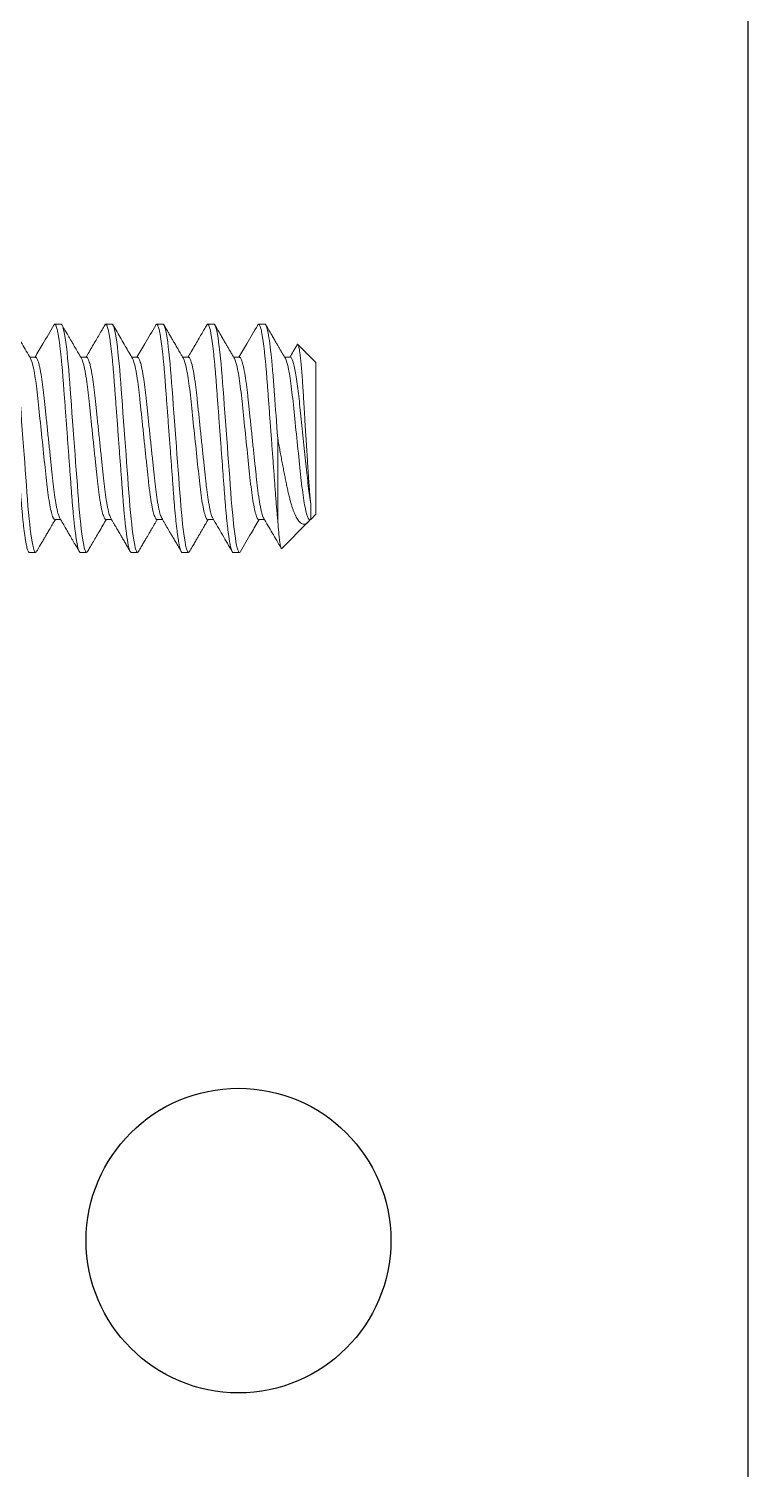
# Model space of a CAD drawing. Header units: inches. Extents: x -1 to 66.5, y -11.9 to 25.2.
# Drawn here: x 47.102 to 47.455, y 13.877 to 14.584 of the extents above; entities that cross this region are included whole.
import ezdxf

# ---------------------------------------------------------------- set-up
doc = ezdxf.new("R2010")
doc.units = ezdxf.units.IN
doc.header["$MEASUREMENT"] = 0
doc.linetypes.add('SLD-Solid', pattern=[0])
doc.layers.add('Fastener', color=134, linetype='Continuous')
doc.layers.add('Solenoid', color=6, linetype='Continuous')

msp = doc.modelspace()

# ---------------------------------------------------------------- linework, layer by layer
at = {"layer": 'Fastener', "linetype": 'SLD-Solid', "lineweight": 15}
for p, q in [((47.11806, 14.43932), (47.11493, 14.43932)), ((47.14306, 14.43932), (47.13993, 14.43932)), ((47.16806, 14.43932), (47.16493, 14.43932)), ((47.19306, 14.43932), (47.18993, 14.43932)), ((47.21806, 14.43932), (47.21493, 14.43932)), ((47.24306, 14.42057), (47.23423, 14.42939)), ((47.10556, 14.42308), (47.10274, 14.42308)), ((47.13056, 14.42308), (47.12774, 14.42308)), ((47.15556, 14.42308), (47.15274, 14.42308)), ((47.18056, 14.42308), (47.17774, 14.42308)), ((47.20556, 14.42308), (47.20274, 14.42308)), ((47.23056, 14.42308), (47.22774, 14.42308)), ((47.24306, 14.42057), (47.24306, 14.34607)), ((47.22431, 14.34336), (47.22431, 14.38332)), ((47.24054, 14.34356), (47.24054, 14.35111)), ((47.11493, 14.34356), (47.11775, 14.34356)), ((47.13993, 14.34356), (47.14275, 14.34356)), ((47.16493, 14.34356), (47.16775, 14.34356)), ((47.18993, 14.34356), (47.19275, 14.34356)), ((47.21493, 14.34356), (47.21775, 14.34356)), ((47.23993, 14.34356), (47.24054, 14.34356)), ((47.24054, 14.34356), (47.24306, 14.34607)), ((47.22631, 14.32932), (47.2391, 14.34211)), ((47.10243, 14.32732), (47.10556, 14.32732)), ((47.12743, 14.32732), (47.13056, 14.32732)), ((47.15243, 14.32732), (47.15556, 14.32732)), ((47.17743, 14.32732), (47.18056, 14.32732)), ((47.20243, 14.32732), (47.20556, 14.32732))]:
    msp.add_line(p, q, dxfattribs=at)
at = {"layer": 'Fastener', "linetype": 'SLD-Solid', "lineweight": 15, "flags": 128}
for points in [[(47.106, 14.32773), (47.1058, 14.32744), (47.10556, 14.32732), (47.1053, 14.32746), (47.10502, 14.32789), (47.10474, 14.32861), (47.10444, 14.32964), (47.10414, 14.33097), (47.10383, 14.3326), (47.10354, 14.33441), (47.10324, 14.33646), (47.10295, 14.33874), (47.10266, 14.34122), (47.10238, 14.3439), (47.10209, 14.34692), (47.1018, 14.3501), (47.10154, 14.35339), (47.10128, 14.35679), (47.10101, 14.36037), (47.10074, 14.36411), (47.10046, 14.36778), (47.10018, 14.37157), (47.09989, 14.37544), (47.0996, 14.37936), (47.09931, 14.38332), (47.09899, 14.38751), (47.09869, 14.39168), (47.09838, 14.39577), (47.09808, 14.39975), (47.0978, 14.40361), (47.09752, 14.40731), (47.09727, 14.41064), (47.09703, 14.41382), (47.09678, 14.41691), (47.09651, 14.41989), (47.09624, 14.42274), (47.09594, 14.42557), (47.09563, 14.42819), (47.09532, 14.43057), (47.09501, 14.43269), (47.09469, 14.43453), (47.09439, 14.43608), (47.0941, 14.43726), (47.09383, 14.43817), (47.09356, 14.43882), (47.0933, 14.4392), (47.09306, 14.43932), (47.09306, 14.43932)], [(47.131, 14.32773), (47.1308, 14.32744), (47.13056, 14.32732), (47.1303, 14.32746), (47.13002, 14.32789), (47.12974, 14.32861), (47.12944, 14.32964), (47.12914, 14.33097), (47.12883, 14.3326), (47.12854, 14.33441), (47.12824, 14.33646), (47.12795, 14.33874), (47.12766, 14.34122), (47.12738, 14.3439), (47.12709, 14.34692), (47.1268, 14.3501), (47.12654, 14.35339), (47.12628, 14.35679), (47.12601, 14.36037), (47.12574, 14.36411), (47.12546, 14.36778), (47.12518, 14.37157), (47.12489, 14.37544), (47.1246, 14.37936), (47.12431, 14.38332), (47.12399, 14.38751), (47.12369, 14.39168), (47.12338, 14.39577), (47.12308, 14.39975), (47.1228, 14.40361), (47.12252, 14.40731), (47.12227, 14.41064), (47.12203, 14.41382), (47.12178, 14.41691), (47.12151, 14.41989), (47.12124, 14.42274), (47.12094, 14.42557), (47.12063, 14.42819), (47.12032, 14.43057), (47.12001, 14.43269), (47.11969, 14.43453), (47.11939, 14.43608), (47.1191, 14.43726), (47.11883, 14.43817), (47.11856, 14.43882), (47.1183, 14.4392), (47.11806, 14.43932), (47.11806, 14.43932)], [(47.156, 14.32773), (47.1558, 14.32744), (47.15556, 14.32732), (47.1553, 14.32746), (47.15502, 14.32789), (47.15474, 14.32861), (47.15444, 14.32964), (47.15414, 14.33097), (47.15383, 14.3326), (47.15354, 14.33441), (47.15324, 14.33646), (47.15295, 14.33874), (47.15266, 14.34122), (47.15238, 14.3439), (47.15209, 14.34692), (47.1518, 14.3501), (47.15154, 14.35339), (47.15128, 14.35679), (47.15101, 14.36037), (47.15074, 14.36411), (47.15046, 14.36778), (47.15018, 14.37157), (47.14989, 14.37544), (47.1496, 14.37936), (47.14931, 14.38332), (47.14899, 14.38751), (47.14869, 14.39168), (47.14838, 14.39577), (47.14808, 14.39975), (47.1478, 14.40361), (47.14752, 14.40731), (47.14727, 14.41064), (47.14703, 14.41382), (47.14678, 14.41691), (47.14651, 14.41989), (47.14624, 14.42274), (47.14594, 14.42557), (47.14563, 14.42819), (47.14532, 14.43057), (47.14501, 14.43269), (47.14469, 14.43453), (47.14439, 14.43608), (47.1441, 14.43726), (47.14383, 14.43817), (47.14356, 14.43882), (47.1433, 14.4392), (47.14306, 14.43932), (47.14306, 14.43932)], [(47.181, 14.32773), (47.1808, 14.32744), (47.18056, 14.32732), (47.1803, 14.32746), (47.18002, 14.32789), (47.17974, 14.32861), (47.17944, 14.32964), (47.17914, 14.33097), (47.17883, 14.3326), (47.17854, 14.33441), (47.17824, 14.33646), (47.17795, 14.33874), (47.17766, 14.34122), (47.17738, 14.3439), (47.17709, 14.34692), (47.1768, 14.3501), (47.17654, 14.35339), (47.17628, 14.35679), (47.17601, 14.36037), (47.17574, 14.36411), (47.17546, 14.36778), (47.17518, 14.37157), (47.17489, 14.37544), (47.1746, 14.37936), (47.17431, 14.38332), (47.17399, 14.38751), (47.17369, 14.39168), (47.17338, 14.39577), (47.17308, 14.39975), (47.1728, 14.40361), (47.17252, 14.40731), (47.17227, 14.41064), (47.17203, 14.41382), (47.17178, 14.41691), (47.17151, 14.41989), (47.17124, 14.42274), (47.17094, 14.42557), (47.17063, 14.42819), (47.17032, 14.43057), (47.17001, 14.43269), (47.16969, 14.43453), (47.16939, 14.43608), (47.1691, 14.43726), (47.16883, 14.43817), (47.16856, 14.43882), (47.1683, 14.4392), (47.16806, 14.43932), (47.16806, 14.43932)], [(47.206, 14.32773), (47.2058, 14.32744), (47.20556, 14.32732), (47.2053, 14.32746), (47.20502, 14.32789), (47.20474, 14.32861), (47.20444, 14.32964), (47.20414, 14.33097), (47.20383, 14.3326), (47.20354, 14.33441), (47.20324, 14.33646), (47.20295, 14.33874), (47.20266, 14.34122), (47.20238, 14.3439), (47.20209, 14.34692), (47.2018, 14.3501), (47.20154, 14.35339), (47.20128, 14.35679), (47.20101, 14.36037), (47.20074, 14.36411), (47.20046, 14.36778), (47.20018, 14.37157), (47.19989, 14.37544), (47.1996, 14.37936), (47.19931, 14.38332), (47.19899, 14.38751), (47.19869, 14.39168), (47.19838, 14.39577), (47.19808, 14.39975), (47.1978, 14.40361), (47.19752, 14.40731), (47.19727, 14.41064), (47.19703, 14.41382), (47.19678, 14.41691), (47.19651, 14.41989), (47.19624, 14.42274), (47.19594, 14.42557), (47.19563, 14.42819), (47.19532, 14.43057), (47.19501, 14.43269), (47.19469, 14.43453), (47.19439, 14.43608), (47.1941, 14.43726), (47.19383, 14.43817), (47.19356, 14.43882), (47.1933, 14.4392), (47.19306, 14.43932), (47.19306, 14.43932)]]:
    msp.add_lwpolyline(points, dxfattribs=at)
at = {"layer": 'Fastener'}
msp.add_circle((47.20506, 13.98962), 0.07475, dxfattribs=at)
at = {"layer": 'Fastener', "linetype": 'SLD-Solid', "lineweight": 15}
for points, knots in [([(47.10243, 14.32732), (47.10235, 14.32735), (47.10217, 14.3274), (47.1019, 14.32784), (47.10161, 14.32856), (47.10132, 14.32959), (47.10101, 14.33093), (47.10071, 14.33253), (47.10041, 14.33437), (47.10012, 14.33642), (47.09982, 14.33869), (47.09953, 14.34118), (47.09925, 14.34392), (47.09896, 14.34688), (47.09868, 14.35005), (47.09841, 14.35335), (47.09816, 14.35678), (47.09789, 14.36037), (47.09762, 14.36404), (47.09734, 14.36778), (47.09706, 14.37157), (47.09677, 14.37544), (47.09648, 14.37936), (47.09618, 14.3834), (47.09587, 14.38751), (47.09556, 14.39168), (47.09526, 14.39577), (47.09496, 14.39976), (47.09467, 14.40361), (47.0944, 14.40724), (47.09415, 14.41065), (47.09391, 14.41386), (47.09365, 14.41695), (47.09339, 14.41993), (47.09311, 14.42283), (47.09281, 14.42562), (47.0925, 14.42824), (47.09219, 14.43062), (47.09188, 14.43274), (47.09157, 14.43458), (47.09127, 14.43609), (47.09098, 14.4373), (47.0907, 14.43821), (47.09043, 14.43886), (47.09018, 14.43924), (47.08993, 14.43936), (47.0897, 14.43927), (47.08956, 14.43901), (47.0895, 14.43891)], [0, 0, 0, 0, 0.021672, 0.043705, 0.066051, 0.088655, 0.111459, 0.134401, 0.156102, 0.177815, 0.199485, 0.221057, 0.24248, 0.26498, 0.287198, 0.309083, 0.33066, 0.352493, 0.374667, 0.39584, 0.417224, 0.438769, 0.460423, 0.482131, 0.505153, 0.52811, 0.550937, 0.573573, 0.595959, 0.618041, 0.638536, 0.658903, 0.679585, 0.700559, 0.721781, 0.744507, 0.767398, 0.79039, 0.81342, 0.836422, 0.859332, 0.88079, 0.902059, 0.923089, 0.943837, 0.964261, 0.985933, 1, 1, 1, 1]), ([(47.10307, 14.42252), (47.10167, 14.42491), (47.09847, 14.43038), (47.09529, 14.43585), (47.0935, 14.43893)], [0, 0, 0, 0, 0.437786, 1, 1, 1, 1]), ([(47.11449, 14.43893), (47.1127, 14.43586), (47.10963, 14.43057), (47.10654, 14.42529), (47.10525, 14.42308)], [0, 0, 0, 0, 0.581692, 1, 1, 1, 1]), ([(47.12743, 14.32732), (47.12735, 14.32735), (47.12717, 14.3274), (47.1269, 14.32784), (47.12661, 14.32856), (47.12632, 14.32959), (47.12601, 14.33093), (47.12571, 14.33253), (47.12541, 14.33437), (47.12512, 14.33642), (47.12482, 14.33869), (47.12453, 14.34118), (47.12425, 14.34392), (47.12396, 14.34688), (47.12368, 14.35005), (47.12341, 14.35335), (47.12316, 14.35678), (47.12289, 14.36037), (47.12262, 14.36404), (47.12234, 14.36778), (47.12206, 14.37157), (47.12177, 14.37544), (47.12148, 14.37936), (47.12118, 14.3834), (47.12087, 14.38751), (47.12056, 14.39168), (47.12026, 14.39577), (47.11996, 14.39976), (47.11967, 14.40361), (47.1194, 14.40724), (47.11915, 14.41065), (47.11891, 14.41386), (47.11865, 14.41695), (47.11839, 14.41993), (47.11811, 14.42283), (47.11781, 14.42562), (47.1175, 14.42824), (47.11719, 14.43062), (47.11688, 14.43274), (47.11657, 14.43458), (47.11627, 14.43609), (47.11598, 14.4373), (47.1157, 14.43821), (47.11543, 14.43886), (47.11518, 14.43924), (47.11493, 14.43936), (47.1147, 14.43926), (47.11455, 14.439), (47.11449, 14.4389)], [0, 0, 0, 0, 0.0216622, 0.0436858, 0.0660217, 0.0886155, 0.1114092, 0.1343411, 0.1560326, 0.1777356, 0.1993956, 0.2209583, 0.2423712, 0.2648613, 0.2870698, 0.3089442, 0.3305122, 0.3523351, 0.3744988, 0.3956628, 0.4170373, 0.4385726, 0.4602164, 0.4819148, 0.5049266, 0.5278731, 0.5506904, 0.5733164, 0.5956925, 0.6177639, 0.6382504, 0.6586077, 0.6792808, 0.7002456, 0.7214582, 0.7441736, 0.767054, 0.7900364, 0.8130562, 0.8360479, 0.8589468, 0.8803957, 0.9016549, 0.9226761, 0.9434146, 0.9638292, 0.9854913, 1, 1, 1, 1]), ([(47.12807, 14.42252), (47.12754, 14.42342), (47.12654, 14.42512), (47.12516, 14.42749), (47.12397, 14.42953), (47.12297, 14.43124), (47.12223, 14.43251), (47.1217, 14.43342), (47.12132, 14.43408), (47.12093, 14.43474), (47.12047, 14.43553), (47.11991, 14.4365), (47.11924, 14.43766), (47.11875, 14.43849), (47.1185, 14.43893)], [0, 0, 0, 0, 0.16532, 0.310169, 0.434496, 0.538252, 0.621396, 0.668147, 0.704366, 0.741381, 0.789447, 0.848567, 0.918749, 1, 1, 1, 1]), ([(47.13949, 14.43893), (47.13905, 14.43816), (47.13812, 14.43657), (47.13668, 14.43409), (47.13513, 14.43144), (47.13349, 14.42861), (47.13185, 14.42581), (47.13076, 14.42395), (47.13025, 14.42308)], [0, 0, 0, 0, 0.145435, 0.301784, 0.469011, 0.647072, 0.835922, 1, 1, 1, 1]), ([(47.15243, 14.32732), (47.15235, 14.32735), (47.15217, 14.3274), (47.1519, 14.32784), (47.15161, 14.32856), (47.15132, 14.32959), (47.15101, 14.33093), (47.15071, 14.33253), (47.15041, 14.33437), (47.15012, 14.33642), (47.14982, 14.33869), (47.14953, 14.34118), (47.14925, 14.34392), (47.14896, 14.34688), (47.14868, 14.35005), (47.14841, 14.35335), (47.14816, 14.35678), (47.14789, 14.36037), (47.14762, 14.36404), (47.14734, 14.36778), (47.14706, 14.37157), (47.14677, 14.37544), (47.14648, 14.37936), (47.14618, 14.3834), (47.14587, 14.38751), (47.14556, 14.39168), (47.14526, 14.39577), (47.14496, 14.39976), (47.14467, 14.40361), (47.1444, 14.40724), (47.14415, 14.41065), (47.14391, 14.41386), (47.14365, 14.41695), (47.14339, 14.41993), (47.14311, 14.42283), (47.14281, 14.42562), (47.1425, 14.42824), (47.14219, 14.43062), (47.14188, 14.43274), (47.14157, 14.43458), (47.14127, 14.43609), (47.14098, 14.4373), (47.1407, 14.43821), (47.14043, 14.43886), (47.14018, 14.43924), (47.13993, 14.43936), (47.1397, 14.43926), (47.13955, 14.439), (47.13949, 14.4389)], [0, 0, 0, 0, 0.021663, 0.043687, 0.066023, 0.088618, 0.111412, 0.134344, 0.156036, 0.17774, 0.1994, 0.220963, 0.242377, 0.264867, 0.287076, 0.308951, 0.33052, 0.352343, 0.374507, 0.395672, 0.417047, 0.438583, 0.460227, 0.481926, 0.504938, 0.527885, 0.550703, 0.57333, 0.595706, 0.617778, 0.638265, 0.658623, 0.679296, 0.700262, 0.721475, 0.744191, 0.767072, 0.790055, 0.813075, 0.836067, 0.858967, 0.880416, 0.901676, 0.922697, 0.943436, 0.963851, 0.985514, 1, 1, 1, 1]), ([(47.15307, 14.42252), (47.15188, 14.42454), (47.15001, 14.42774), (47.14683, 14.43321), (47.14482, 14.43666), (47.1435, 14.43893)], [0, 0, 0, 0, 0.3697537, 0.5844772, 1, 1, 1, 1]), ([(47.16449, 14.43893), (47.1627, 14.43585), (47.15963, 14.43057), (47.15654, 14.42529), (47.15525, 14.42308)], [0, 0, 0, 0, 0.582332, 1, 1, 1, 1]), ([(47.17743, 14.32732), (47.17735, 14.32735), (47.17717, 14.3274), (47.1769, 14.32784), (47.17661, 14.32856), (47.17632, 14.32959), (47.17601, 14.33093), (47.17571, 14.33253), (47.17541, 14.33437), (47.17512, 14.33642), (47.17482, 14.33869), (47.17453, 14.34118), (47.17425, 14.34392), (47.17396, 14.34688), (47.17368, 14.35005), (47.17341, 14.35335), (47.17316, 14.35678), (47.17289, 14.36037), (47.17262, 14.36404), (47.17234, 14.36778), (47.17206, 14.37157), (47.17177, 14.37544), (47.17148, 14.37936), (47.17118, 14.3834), (47.17087, 14.38751), (47.17056, 14.39168), (47.17026, 14.39577), (47.16996, 14.39976), (47.16967, 14.40361), (47.1694, 14.40724), (47.16915, 14.41065), (47.16891, 14.41386), (47.16865, 14.41695), (47.16839, 14.41993), (47.16811, 14.42283), (47.16781, 14.42562), (47.1675, 14.42824), (47.16719, 14.43062), (47.16688, 14.43274), (47.16657, 14.43458), (47.16627, 14.43609), (47.16598, 14.4373), (47.1657, 14.43821), (47.16543, 14.43886), (47.16518, 14.43924), (47.16493, 14.43936), (47.1647, 14.43926), (47.16455, 14.439), (47.16449, 14.4389)], [0, 0, 0, 0, 0.021664, 0.04369, 0.066027, 0.088623, 0.111419, 0.134353, 0.156046, 0.177751, 0.199413, 0.220977, 0.242392, 0.264884, 0.287094, 0.308971, 0.330541, 0.352365, 0.374531, 0.395697, 0.417073, 0.43861, 0.460256, 0.481956, 0.50497, 0.527919, 0.550738, 0.573366, 0.595744, 0.617817, 0.638305, 0.658664, 0.679339, 0.700306, 0.72152, 0.744238, 0.76712, 0.790104, 0.813126, 0.83612, 0.859021, 0.880472, 0.901733, 0.922756, 0.943496, 0.963912, 0.985576, 1, 1, 1, 1]), ([(47.17807, 14.42252), (47.17778, 14.42301), (47.17724, 14.42393), (47.17651, 14.42518), (47.17591, 14.4262), (47.17545, 14.42699), (47.17513, 14.42754), (47.17488, 14.42796), (47.17464, 14.42838), (47.17428, 14.429), (47.17375, 14.42991), (47.17302, 14.43116), (47.17212, 14.4327), (47.17106, 14.43452), (47.16983, 14.43663), (47.16896, 14.43813), (47.1685, 14.43893)], [0, 0, 0, 0, 0.090507, 0.166868, 0.229061, 0.277066, 0.31087, 0.331055, 0.353774, 0.386293, 0.444906, 0.520961, 0.614476, 0.72547, 0.853968, 1, 1, 1, 1]), ([(47.18949, 14.43893), (47.18908, 14.43821), (47.18819, 14.43669), (47.1868, 14.4343), (47.18527, 14.43167), (47.18361, 14.42882), (47.18192, 14.42593), (47.18079, 14.42399), (47.18025, 14.42308)], [0, 0, 0, 0, 0.1364762, 0.287464, 0.4529202, 0.6327932, 0.8270283, 1, 1, 1, 1]), ([(47.20243, 14.32732), (47.20235, 14.32735), (47.20217, 14.3274), (47.2019, 14.32784), (47.20161, 14.32856), (47.20132, 14.32959), (47.20101, 14.33093), (47.20071, 14.33253), (47.20041, 14.33437), (47.20012, 14.33642), (47.19982, 14.33869), (47.19953, 14.34118), (47.19925, 14.34392), (47.19896, 14.34688), (47.19868, 14.35005), (47.19841, 14.35335), (47.19816, 14.35678), (47.19789, 14.36037), (47.19762, 14.36404), (47.19734, 14.36778), (47.19706, 14.37157), (47.19677, 14.37544), (47.19648, 14.37936), (47.19618, 14.3834), (47.19587, 14.38751), (47.19556, 14.39168), (47.19526, 14.39577), (47.19496, 14.39976), (47.19467, 14.40361), (47.1944, 14.40724), (47.19415, 14.41065), (47.19391, 14.41386), (47.19365, 14.41695), (47.19339, 14.41993), (47.19311, 14.42283), (47.19281, 14.42562), (47.1925, 14.42824), (47.19219, 14.43062), (47.19188, 14.43274), (47.19157, 14.43458), (47.19127, 14.43609), (47.19098, 14.4373), (47.1907, 14.43821), (47.19043, 14.43886), (47.19018, 14.43924), (47.18993, 14.43936), (47.1897, 14.43926), (47.18955, 14.439), (47.18949, 14.4389)], [0, 0, 0, 0, 0.021665, 0.043691, 0.06603, 0.088627, 0.111423, 0.134358, 0.156052, 0.177758, 0.199421, 0.220986, 0.242402, 0.264895, 0.287106, 0.308983, 0.330554, 0.352379, 0.374546, 0.395712, 0.41709, 0.438628, 0.460274, 0.481975, 0.50499, 0.527939, 0.550759, 0.573388, 0.595767, 0.617841, 0.63833, 0.65869, 0.679366, 0.700333, 0.721549, 0.744267, 0.76715, 0.790135, 0.813158, 0.836153, 0.859054, 0.880506, 0.901768, 0.922792, 0.943533, 0.96395, 0.985615, 1, 1, 1, 1]), ([(47.20307, 14.42252), (47.20285, 14.42288), (47.20247, 14.42354), (47.20195, 14.42443), (47.20155, 14.42512), (47.20125, 14.42563), (47.20099, 14.42607), (47.2007, 14.42656), (47.20034, 14.42718), (47.19983, 14.42805), (47.19916, 14.4292), (47.1983, 14.43067), (47.1973, 14.43239), (47.19616, 14.43435), (47.19488, 14.43656), (47.19397, 14.43811), (47.1935, 14.43893)], [0, 0, 0, 0, 0.066419, 0.120613, 0.162564, 0.192262, 0.214408, 0.243843, 0.281656, 0.327852, 0.402497, 0.492069, 0.596584, 0.716061, 0.850524, 1, 1, 1, 1]), ([(47.21449, 14.43893), (47.2127, 14.43585), (47.20963, 14.43057), (47.20654, 14.42529), (47.20525, 14.42308)], [0, 0, 0, 0, 0.582178, 1, 1, 1, 1]), ([(47.22431, 14.34336), (47.22429, 14.34354), (47.22417, 14.34468), (47.22396, 14.34688), (47.22368, 14.35005), (47.22341, 14.35335), (47.22316, 14.35678), (47.22289, 14.36037), (47.22262, 14.36404), (47.22234, 14.36778), (47.22206, 14.37157), (47.22177, 14.37544), (47.22148, 14.37936), (47.22118, 14.3834), (47.22087, 14.38751), (47.22056, 14.39168), (47.22026, 14.39577), (47.21996, 14.39976), (47.21967, 14.40361), (47.2194, 14.40724), (47.21915, 14.41065), (47.21891, 14.41386), (47.21865, 14.41695), (47.21839, 14.41993), (47.21811, 14.42283), (47.21781, 14.42562), (47.2175, 14.42824), (47.21719, 14.43062), (47.21688, 14.43274), (47.21657, 14.43458), (47.21627, 14.43609), (47.21598, 14.4373), (47.2157, 14.43821), (47.21543, 14.43886), (47.21518, 14.43924), (47.21493, 14.43936), (47.2147, 14.43926), (47.21455, 14.439), (47.21449, 14.4389)], [0, 0, 0, 0, 0.005512, 0.035036, 0.06419, 0.092905, 0.121218, 0.149866, 0.178961, 0.206744, 0.234803, 0.263073, 0.291486, 0.31997, 0.350178, 0.380301, 0.410254, 0.439956, 0.46933, 0.498304, 0.525197, 0.551921, 0.579059, 0.606581, 0.634427, 0.664247, 0.694283, 0.724452, 0.754671, 0.784853, 0.814914, 0.84307, 0.870978, 0.898573, 0.925798, 0.952597, 0.981033, 1, 1, 1, 1]), ([(47.22431, 14.38332), (47.22375, 14.39082), (47.22319, 14.3983), (47.22245, 14.40828), (47.22223, 14.41136), (47.22176, 14.41728), (47.2215, 14.42012), (47.22071, 14.42797), (47.22014, 14.43228), (47.21903, 14.43796), (47.21851, 14.43932), (47.21806, 14.43932)], [0, 0, 0, 0, 0.25, 0.25, 0.375, 0.375, 0.5, 0.5, 0.75, 0.75, 1, 1, 1, 1]), ([(47.22807, 14.42252), (47.22785, 14.42288), (47.22747, 14.42354), (47.22695, 14.42443), (47.22654, 14.42512), (47.22624, 14.42563), (47.22598, 14.42608), (47.2257, 14.42657), (47.22534, 14.42719), (47.22483, 14.42805), (47.22416, 14.4292), (47.2233, 14.43068), (47.2223, 14.43239), (47.22116, 14.43435), (47.21987, 14.43656), (47.21897, 14.43812), (47.21849, 14.43893)], [0, 0, 0, 0, 0.066473, 0.120704, 0.162677, 0.192378, 0.214515, 0.24394, 0.281743, 0.327929, 0.40256, 0.492117, 0.596618, 0.716083, 0.850534, 1, 1, 1, 1]), ([(47.23385, 14.42924), (47.23383, 14.42921), (47.23319, 14.42811), (47.23199, 14.42606), (47.23081, 14.42404), (47.23025, 14.42308)], [0, 0, 0, 0, 0.019031, 0.532053, 1, 1, 1, 1]), ([(47.24054, 14.35111), (47.24047, 14.35172), (47.24033, 14.35293), (47.24012, 14.35504), (47.23991, 14.35737), (47.23971, 14.3599), (47.23952, 14.36258), (47.23933, 14.36541), (47.23913, 14.36839), (47.23893, 14.37153), (47.23872, 14.37479), (47.2385, 14.37817), (47.23828, 14.38164), (47.23806, 14.38517), (47.23784, 14.38868), (47.23762, 14.3922), (47.23741, 14.39571), (47.2372, 14.39915), (47.23701, 14.40246), (47.23682, 14.40566), (47.23663, 14.40875), (47.23643, 14.41171), (47.23622, 14.41451), (47.23601, 14.41714), (47.23579, 14.41958), (47.23557, 14.42179), (47.23535, 14.42375), (47.23513, 14.42546), (47.23491, 14.4269), (47.2347, 14.42803), (47.2345, 14.42883), (47.23431, 14.42934), (47.23412, 14.42951), (47.23397, 14.42947), (47.23388, 14.42928), (47.23387, 14.42924)], [0, 0, 0, 0, 0.028588, 0.057177, 0.086596, 0.116014, 0.144597, 0.173183, 0.202523, 0.231862, 0.261804, 0.291745, 0.322524, 0.353303, 0.383796, 0.414288, 0.445666, 0.477044, 0.507536, 0.538029, 0.569354, 0.60068, 0.632185, 0.66369, 0.696057, 0.728425, 0.760822, 0.793219, 0.826557, 0.859895, 0.892292, 0.924689, 0.957999, 0.991312, 1, 1, 1, 1]), ([(47.11493, 14.34356), (47.11451, 14.34356), (47.11401, 14.34442), (47.11298, 14.34802), (47.11244, 14.35075), (47.11167, 14.35582), (47.11143, 14.35766), (47.11096, 14.36153), (47.11076, 14.36353), (47.11008, 14.36995), (47.10957, 14.37481), (47.10853, 14.38481), (47.10799, 14.38994), (47.107, 14.39939), (47.10659, 14.40359), (47.10565, 14.41129), (47.10513, 14.41473), (47.10407, 14.41994), (47.10354, 14.4217), (47.10307, 14.42252)], [0, 0, 0, 0, 0.125, 0.125, 0.25, 0.25, 0.3125, 0.3125, 0.375, 0.375, 0.5, 0.5, 0.625, 0.625, 0.75, 0.75, 0.875, 0.875, 1, 1, 1, 1]), ([(47.11742, 14.34412), (47.11742, 14.34413), (47.1173, 14.34428), (47.11706, 14.34486), (47.1167, 14.34589), (47.11633, 14.34726), (47.11596, 14.34889), (47.11559, 14.35079), (47.11523, 14.35293), (47.11487, 14.3553), (47.11453, 14.35787), (47.1142, 14.36061), (47.11388, 14.36348), (47.11357, 14.3665), (47.11324, 14.36966), (47.11289, 14.37295), (47.11254, 14.37634), (47.11217, 14.37981), (47.1118, 14.38334), (47.11143, 14.38689), (47.11106, 14.39042), (47.1107, 14.39387), (47.11035, 14.39719), (47.11002, 14.40034), (47.10971, 14.40331), (47.10941, 14.40613), (47.10908, 14.40881), (47.10873, 14.41137), (47.10838, 14.41375), (47.10801, 14.41592), (47.10763, 14.41784), (47.10726, 14.41948), (47.10689, 14.42082), (47.10653, 14.42185), (47.10619, 14.42256), (47.10586, 14.423), (47.10566, 14.42305), (47.10556, 14.42308)], [0, 0, 0, 0, 0.00117, 0.030726, 0.060638, 0.090791, 0.120522, 0.150249, 0.179854, 0.209223, 0.238769, 0.26785, 0.296368, 0.324915, 0.35402, 0.383055, 0.412433, 0.442044, 0.471773, 0.502041, 0.532185, 0.562083, 0.591619, 0.620687, 0.648688, 0.676724, 0.705299, 0.734322, 0.764227, 0.794375, 0.824645, 0.854912, 0.885051, 0.914411, 0.943422, 0.971982, 1, 1, 1, 1]), ([(47.13993, 14.34356), (47.13983, 14.34358), (47.13962, 14.34364), (47.13929, 14.3441), (47.13894, 14.34484), (47.13858, 14.3459), (47.13821, 14.34725), (47.13784, 14.34889), (47.13747, 14.35079), (47.13711, 14.35293), (47.13675, 14.3553), (47.1364, 14.35787), (47.13607, 14.36061), (47.13576, 14.36348), (47.13544, 14.3665), (47.13511, 14.36966), (47.13477, 14.37295), (47.13441, 14.37634), (47.13405, 14.37981), (47.13368, 14.38334), (47.13331, 14.38689), (47.13294, 14.39042), (47.13258, 14.39387), (47.13223, 14.39719), (47.1319, 14.40034), (47.13159, 14.40331), (47.13128, 14.40613), (47.13095, 14.40881), (47.13061, 14.41137), (47.13025, 14.41375), (47.12988, 14.41592), (47.12951, 14.41784), (47.12913, 14.41948), (47.12876, 14.42082), (47.12841, 14.42182), (47.12818, 14.42238), (47.12807, 14.42252), (47.12806, 14.42252)], [0, 0, 0, 0, 0.028534, 0.057627, 0.087185, 0.117098, 0.147252, 0.176984, 0.206712, 0.236319, 0.265689, 0.295236, 0.324318, 0.352837, 0.381385, 0.410491, 0.439527, 0.468906, 0.498518, 0.528248, 0.558518, 0.588663, 0.618562, 0.6481, 0.677169, 0.705171, 0.733208, 0.761784, 0.790808, 0.820714, 0.850864, 0.881135, 0.911403, 0.941543, 0.970905, 0.999916, 1, 1, 1, 1]), ([(47.14242, 14.34412), (47.14242, 14.34413), (47.1423, 14.34428), (47.14206, 14.34486), (47.1417, 14.34589), (47.14133, 14.34726), (47.14096, 14.34889), (47.14059, 14.35079), (47.14023, 14.35293), (47.13987, 14.3553), (47.13953, 14.35787), (47.1392, 14.36061), (47.13888, 14.36348), (47.13857, 14.3665), (47.13824, 14.36966), (47.13789, 14.37295), (47.13754, 14.37634), (47.13717, 14.37981), (47.1368, 14.38334), (47.13643, 14.38689), (47.13606, 14.39042), (47.1357, 14.39387), (47.13535, 14.39719), (47.13502, 14.40034), (47.13471, 14.40331), (47.13441, 14.40613), (47.13408, 14.40881), (47.13373, 14.41137), (47.13338, 14.41375), (47.13301, 14.41592), (47.13263, 14.41784), (47.13226, 14.41948), (47.13189, 14.42082), (47.13153, 14.42185), (47.13119, 14.42256), (47.13086, 14.423), (47.13066, 14.42305), (47.13056, 14.42308)], [0, 0, 0, 0, 0.0010764, 0.0306353, 0.0605503, 0.0907057, 0.1204392, 0.1501691, 0.1797775, 0.2091491, 0.2386982, 0.2677813, 0.2963024, 0.3248519, 0.3539596, 0.3829971, 0.4123776, 0.4419913, 0.471723, 0.5019943, 0.532141, 0.5620416, 0.5915808, 0.6206516, 0.6486552, 0.6766935, 0.7052713, 0.7342969, 0.7642047, 0.7943558, 0.8246285, 0.8548982, 0.8850404, 0.9144031, 0.9434165, 0.9719793, 1, 1, 1, 1]), ([(47.16493, 14.34356), (47.16483, 14.34358), (47.16462, 14.34364), (47.16429, 14.3441), (47.16394, 14.34484), (47.16358, 14.3459), (47.16321, 14.34725), (47.16284, 14.34889), (47.16247, 14.35079), (47.16211, 14.35293), (47.16175, 14.3553), (47.1614, 14.35787), (47.16107, 14.36061), (47.16076, 14.36348), (47.16044, 14.3665), (47.16011, 14.36966), (47.15977, 14.37295), (47.15941, 14.37634), (47.15905, 14.37981), (47.15868, 14.38334), (47.15831, 14.38689), (47.15794, 14.39042), (47.15758, 14.39387), (47.15723, 14.39719), (47.1569, 14.40034), (47.15659, 14.40331), (47.15628, 14.40613), (47.15595, 14.40881), (47.15561, 14.41137), (47.15525, 14.41375), (47.15488, 14.41592), (47.15451, 14.41784), (47.15413, 14.41948), (47.15376, 14.42082), (47.15341, 14.42182), (47.15318, 14.42238), (47.15307, 14.42252), (47.15306, 14.42252)], [0, 0, 0, 0, 0.028533, 0.057627, 0.087184, 0.117097, 0.14725, 0.176982, 0.20671, 0.236316, 0.265686, 0.295233, 0.324315, 0.352834, 0.381381, 0.410487, 0.439523, 0.468901, 0.498513, 0.528243, 0.558512, 0.588657, 0.618556, 0.648093, 0.677162, 0.705164, 0.7332, 0.761776, 0.7908, 0.820706, 0.850855, 0.881126, 0.911394, 0.941534, 0.970895, 0.999906, 1, 1, 1, 1]), ([(47.16742, 14.34412), (47.16742, 14.34413), (47.1673, 14.34428), (47.16706, 14.34486), (47.1667, 14.34589), (47.16633, 14.34726), (47.16596, 14.34889), (47.16559, 14.35079), (47.16523, 14.35293), (47.16487, 14.3553), (47.16453, 14.35787), (47.1642, 14.36061), (47.16388, 14.36348), (47.16357, 14.3665), (47.16324, 14.36966), (47.16289, 14.37295), (47.16254, 14.37634), (47.16217, 14.37981), (47.1618, 14.38334), (47.16143, 14.38689), (47.16106, 14.39042), (47.1607, 14.39387), (47.16035, 14.39719), (47.16002, 14.40034), (47.15971, 14.40331), (47.15941, 14.40613), (47.15908, 14.40881), (47.15873, 14.41137), (47.15838, 14.41375), (47.15801, 14.41592), (47.15763, 14.41784), (47.15726, 14.41948), (47.15689, 14.42082), (47.15653, 14.42185), (47.15619, 14.42256), (47.15586, 14.423), (47.15566, 14.42305), (47.15556, 14.42308)], [0, 0, 0, 0, 0.0010345, 0.0305946, 0.0605109, 0.0906676, 0.1204024, 0.1501335, 0.1797431, 0.2091159, 0.2386663, 0.2677506, 0.2962729, 0.3248236, 0.3539325, 0.3829712, 0.4123529, 0.4419679, 0.4717009, 0.5019734, 0.5321213, 0.5620232, 0.5915637, 0.6206357, 0.6486404, 0.67668, 0.705259, 0.7342857, 0.7641948, 0.7943472, 0.8246211, 0.8548921, 0.8850356, 0.9143996, 0.9434142, 0.9719781, 1, 1, 1, 1]), ([(47.18993, 14.34356), (47.18951, 14.34356), (47.18901, 14.34442), (47.18798, 14.34802), (47.18744, 14.35075), (47.18667, 14.35582), (47.18643, 14.35766), (47.18596, 14.36153), (47.18576, 14.36353), (47.18508, 14.36995), (47.18457, 14.37481), (47.18353, 14.38481), (47.18299, 14.38994), (47.182, 14.39939), (47.18159, 14.40359), (47.18065, 14.41129), (47.18013, 14.41473), (47.17907, 14.41994), (47.17854, 14.4217), (47.17807, 14.42252)], [0, 0, 0, 0, 0.125, 0.125, 0.25, 0.25, 0.3125, 0.3125, 0.375, 0.375, 0.5, 0.5, 0.625, 0.625, 0.75, 0.75, 0.875, 0.875, 1, 1, 1, 1]), ([(47.19242, 14.34412), (47.19242, 14.34413), (47.1923, 14.34428), (47.19206, 14.34486), (47.1917, 14.34589), (47.19133, 14.34726), (47.19096, 14.34889), (47.19059, 14.35079), (47.19023, 14.35293), (47.18987, 14.3553), (47.18953, 14.35787), (47.1892, 14.36061), (47.18888, 14.36348), (47.18857, 14.3665), (47.18824, 14.36966), (47.18789, 14.37295), (47.18754, 14.37634), (47.18717, 14.37981), (47.1868, 14.38334), (47.18643, 14.38689), (47.18606, 14.39042), (47.1857, 14.39387), (47.18535, 14.39719), (47.18502, 14.40034), (47.18471, 14.40331), (47.18441, 14.40613), (47.18408, 14.40881), (47.18373, 14.41137), (47.18338, 14.41375), (47.18301, 14.41592), (47.18263, 14.41784), (47.18226, 14.41948), (47.18189, 14.42082), (47.18153, 14.42185), (47.18119, 14.42256), (47.18086, 14.423), (47.18066, 14.42305), (47.18056, 14.42308)], [0, 0, 0, 0, 0.0010932, 0.0306516, 0.0605661, 0.090721, 0.120454, 0.1501834, 0.1797912, 0.2091624, 0.238711, 0.2677936, 0.2963142, 0.3248633, 0.3539704, 0.3830075, 0.4123874, 0.4420007, 0.4717319, 0.5020026, 0.5321488, 0.562049, 0.5915876, 0.620658, 0.6486611, 0.676699, 0.7052763, 0.7343013, 0.7642087, 0.7943593, 0.8246314, 0.8549006, 0.8850423, 0.9144046, 0.9434175, 0.9719798, 1, 1, 1, 1]), ([(47.21493, 14.34356), (47.21451, 14.34356), (47.21401, 14.34442), (47.21298, 14.34802), (47.21244, 14.35075), (47.21167, 14.35582), (47.21143, 14.35766), (47.21096, 14.36153), (47.21076, 14.36353), (47.21008, 14.36994), (47.20957, 14.3748), (47.20853, 14.38481), (47.20799, 14.38994), (47.207, 14.39939), (47.20659, 14.40359), (47.20565, 14.41129), (47.20513, 14.41473), (47.20407, 14.41994), (47.20355, 14.4217), (47.20307, 14.42252)], [0, 0, 0, 0, 0.125, 0.125, 0.25, 0.25, 0.3125, 0.3125, 0.375, 0.375, 0.5, 0.5, 0.625, 0.625, 0.75, 0.75, 0.875, 0.875, 1, 1, 1, 1]), ([(47.21742, 14.34412), (47.21742, 14.34413), (47.2173, 14.34428), (47.21706, 14.34486), (47.2167, 14.34589), (47.21633, 14.34726), (47.21596, 14.34889), (47.21559, 14.35079), (47.21523, 14.35293), (47.21487, 14.3553), (47.21453, 14.35787), (47.2142, 14.36061), (47.21388, 14.36348), (47.21357, 14.3665), (47.21324, 14.36966), (47.21289, 14.37295), (47.21254, 14.37634), (47.21217, 14.37981), (47.2118, 14.38334), (47.21143, 14.38689), (47.21106, 14.39042), (47.2107, 14.39387), (47.21035, 14.39719), (47.21002, 14.40034), (47.20971, 14.40331), (47.20941, 14.40613), (47.20908, 14.40881), (47.20873, 14.41137), (47.20838, 14.41375), (47.20801, 14.41592), (47.20763, 14.41784), (47.20726, 14.41948), (47.20689, 14.42082), (47.20653, 14.42185), (47.20619, 14.42256), (47.20586, 14.423), (47.20566, 14.42305), (47.20556, 14.42308)], [0, 0, 0, 0, 0.001158, 0.030715, 0.060627, 0.09078, 0.120511, 0.150239, 0.179845, 0.209214, 0.238761, 0.267841, 0.29636, 0.324907, 0.354012, 0.383048, 0.412426, 0.442037, 0.471766, 0.502035, 0.532179, 0.562077, 0.591614, 0.620683, 0.648684, 0.67672, 0.705295, 0.734319, 0.764224, 0.794373, 0.824643, 0.85491, 0.88505, 0.91441, 0.943421, 0.971982, 1, 1, 1, 1]), ([(47.23993, 14.34356), (47.23951, 14.34356), (47.23901, 14.34442), (47.23798, 14.34802), (47.23744, 14.35075), (47.23667, 14.35582), (47.23643, 14.35766), (47.23596, 14.36153), (47.23576, 14.36353), (47.23508, 14.36994), (47.23457, 14.3748), (47.23353, 14.38481), (47.23299, 14.38994), (47.232, 14.39939), (47.23159, 14.40359), (47.23065, 14.41129), (47.23013, 14.41472), (47.22907, 14.41994), (47.22855, 14.4217), (47.22807, 14.42252)], [0, 0, 0, 0, 0.125, 0.125, 0.25, 0.25, 0.3125, 0.3125, 0.375, 0.375, 0.5, 0.5, 0.625, 0.625, 0.75, 0.75, 0.875, 0.875, 1, 1, 1, 1]), ([(47.24054, 14.35111), (47.2401, 14.35361), (47.23967, 14.35665), (47.23889, 14.36325), (47.23854, 14.3668), (47.23771, 14.37469), (47.23726, 14.37895), (47.23637, 14.38749), (47.23592, 14.39175), (47.23509, 14.39966), (47.23474, 14.40322), (47.23396, 14.40985), (47.23353, 14.4129), (47.23265, 14.41792), (47.23219, 14.41989), (47.23133, 14.42247), (47.23092, 14.42308), (47.23056, 14.42308)], [0, 0, 0, 0, 0.125, 0.125, 0.25, 0.25, 0.375, 0.375, 0.5, 0.5, 0.625, 0.625, 0.75, 0.75, 0.875, 0.875, 1, 1, 1, 1]), ([(47.22431, 14.38332), (47.22449, 14.3823), (47.22485, 14.38027), (47.22539, 14.37727), (47.22594, 14.37429), (47.2265, 14.37135), (47.22706, 14.36844), (47.22761, 14.36565), (47.22815, 14.36297), (47.22868, 14.3604), (47.2292, 14.35791), (47.22974, 14.35552), (47.2303, 14.35326), (47.23086, 14.35124), (47.23141, 14.34946), (47.23195, 14.34791), (47.23252, 14.34648), (47.2331, 14.3452), (47.2337, 14.34408), (47.23437, 14.34303), (47.23511, 14.34214), (47.23594, 14.34148), (47.23677, 14.34115), (47.23758, 14.34116), (47.23833, 14.34146), (47.23904, 14.34202), (47.23965, 14.3427), (47.24006, 14.34333), (47.2402, 14.34356)], [0, 0, 0, 0, 0.03729, 0.074609, 0.111899, 0.150273, 0.188677, 0.22705, 0.264341, 0.30166, 0.33895, 0.377504, 0.416102, 0.454655, 0.488693, 0.522762, 0.5568, 0.592048, 0.62733, 0.662578, 0.708998, 0.755419, 0.803189, 0.85096, 0.892415, 0.93387, 0.976466, 1, 1, 1, 1]), ([(47.106, 14.32771), (47.10627, 14.32818), (47.10678, 14.32905), (47.10748, 14.33026), (47.10807, 14.33127), (47.10856, 14.33212), (47.10906, 14.33298), (47.10969, 14.33405), (47.1105, 14.33545), (47.11152, 14.3372), (47.11271, 14.33924), (47.11397, 14.3414), (47.11483, 14.34287), (47.11524, 14.34356)], [0, 0, 0, 0, 0.089254, 0.16547, 0.228658, 0.278826, 0.327947, 0.390075, 0.481807, 0.592248, 0.721364, 0.86911, 1, 1, 1, 1]), ([(47.11742, 14.34412), (47.11795, 14.34321), (47.11894, 14.34152), (47.12033, 14.33914), (47.12152, 14.3371), (47.12251, 14.3354), (47.12326, 14.33412), (47.12379, 14.33322), (47.12417, 14.33256), (47.12456, 14.33189), (47.12502, 14.33111), (47.12558, 14.33013), (47.12625, 14.32898), (47.12673, 14.32815), (47.12699, 14.32771)], [0, 0, 0, 0, 0.165311, 0.310153, 0.434475, 0.53823, 0.621376, 0.66813, 0.704352, 0.741372, 0.789441, 0.848564, 0.918748, 1, 1, 1, 1]), ([(47.131, 14.32771), (47.13139, 14.32838), (47.13223, 14.32983), (47.13357, 14.33213), (47.13508, 14.33473), (47.13676, 14.33761), (47.1385, 14.34058), (47.13967, 14.3426), (47.14024, 14.34356)], [0, 0, 0, 0, 0.127438, 0.273001, 0.436645, 0.618309, 0.817931, 1, 1, 1, 1]), ([(47.14242, 14.34412), (47.1427, 14.34364), (47.14322, 14.34276), (47.14394, 14.34153), (47.14454, 14.3405), (47.14503, 14.33967), (47.14539, 14.33904), (47.14568, 14.33855), (47.14594, 14.3381), (47.14631, 14.33747), (47.14685, 14.33655), (47.14757, 14.33531), (47.14845, 14.3338), (47.14949, 14.33202), (47.15069, 14.32995), (47.15154, 14.32849), (47.15199, 14.32771)], [0, 0, 0, 0, 0.0870931, 0.1620602, 0.2248811, 0.2755402, 0.314024, 0.3403221, 0.3640765, 0.3971712, 0.4558833, 0.5312761, 0.6233642, 0.7321653, 0.8577018, 1, 1, 1, 1]), ([(47.156, 14.32771), (47.15644, 14.32848), (47.15728, 14.32992), (47.15845, 14.33193), (47.15946, 14.33367), (47.16031, 14.33512), (47.16099, 14.33629), (47.16148, 14.33712), (47.1618, 14.33767), (47.16203, 14.33806), (47.16228, 14.3385), (47.16262, 14.33907), (47.1631, 14.3399), (47.16376, 14.34103), (47.1645, 14.3423), (47.16501, 14.34317), (47.16524, 14.34356)], [0, 0, 0, 0, 0.1450857, 0.2723151, 0.3817143, 0.4733051, 0.547106, 0.6031313, 0.6308002, 0.6513159, 0.6774757, 0.7135303, 0.7594729, 0.8345728, 0.9265867, 1, 1, 1, 1]), ([(47.16742, 14.34412), (47.16763, 14.34376), (47.16802, 14.3431), (47.16854, 14.34221), (47.16894, 14.34152), (47.16924, 14.34101), (47.1695, 14.34056), (47.16979, 14.34007), (47.17015, 14.33945), (47.17066, 14.33858), (47.17133, 14.33743), (47.17219, 14.33596), (47.17319, 14.33425), (47.17433, 14.33228), (47.17562, 14.33008), (47.17652, 14.32852), (47.177, 14.3277)], [0, 0, 0, 0, 0.066504, 0.120758, 0.162745, 0.192451, 0.214586, 0.244006, 0.281806, 0.327987, 0.402611, 0.492161, 0.596653, 0.716107, 0.850547, 1, 1, 1, 1]), ([(47.181, 14.32771), (47.18145, 14.32849), (47.1823, 14.32995), (47.1835, 14.33202), (47.18454, 14.3338), (47.18542, 14.33531), (47.18614, 14.33655), (47.18669, 14.33748), (47.18707, 14.33814), (47.18738, 14.33867), (47.18772, 14.33926), (47.1882, 14.34008), (47.18884, 14.34117), (47.18954, 14.34237), (47.19002, 14.34319), (47.19024, 14.34356)], [0, 0, 0, 0, 0.147357, 0.277355, 0.390024, 0.485384, 0.563456, 0.624255, 0.661985, 0.688508, 0.723249, 0.773814, 0.843741, 0.930991, 1, 1, 1, 1]), ([(47.19242, 14.34412), (47.19322, 14.34276), (47.19482, 14.34003), (47.19721, 14.33592), (47.19961, 14.33181), (47.2012, 14.32907), (47.202, 14.3277)], [0, 0, 0, 0, 0.2495078, 0.4993264, 0.7494819, 1, 1, 1, 1]), ([(47.206, 14.32771), (47.20779, 14.33079), (47.21086, 14.33607), (47.21395, 14.34135), (47.21524, 14.34356)], [0, 0, 0, 0, 0.5823, 1, 1, 1, 1]), ([(47.21742, 14.34412), (47.21882, 14.34172), (47.22169, 14.33683), (47.22454, 14.33193), (47.22599, 14.32942)], [0, 0, 0, 0, 0.489333, 1, 1, 1, 1]), ([(47.22629, 14.32934), (47.22625, 14.3293), (47.22615, 14.32919), (47.22599, 14.32939), (47.22578, 14.32992), (47.22557, 14.33084), (47.22536, 14.33213), (47.22516, 14.33361), (47.22499, 14.33514), (47.22484, 14.33663), (47.22468, 14.33846), (47.2245, 14.34066), (47.22437, 14.34246), (47.22431, 14.34336)], [0, 0, 0, 0, 0.058346, 0.160845, 0.266057, 0.37127, 0.478347, 0.585425, 0.658853, 0.732341, 0.805769, 0.902611, 1, 1, 1, 1])]:
    msp.add_open_spline(points, degree=3, knots=knots, dxfattribs=at)
at = {"layer": 'Solenoid'}
msp.add_line((47.45506, 13.36462), (47.45506, 15.83662), dxfattribs=at)

doc.saveas('drawing.dxf')
